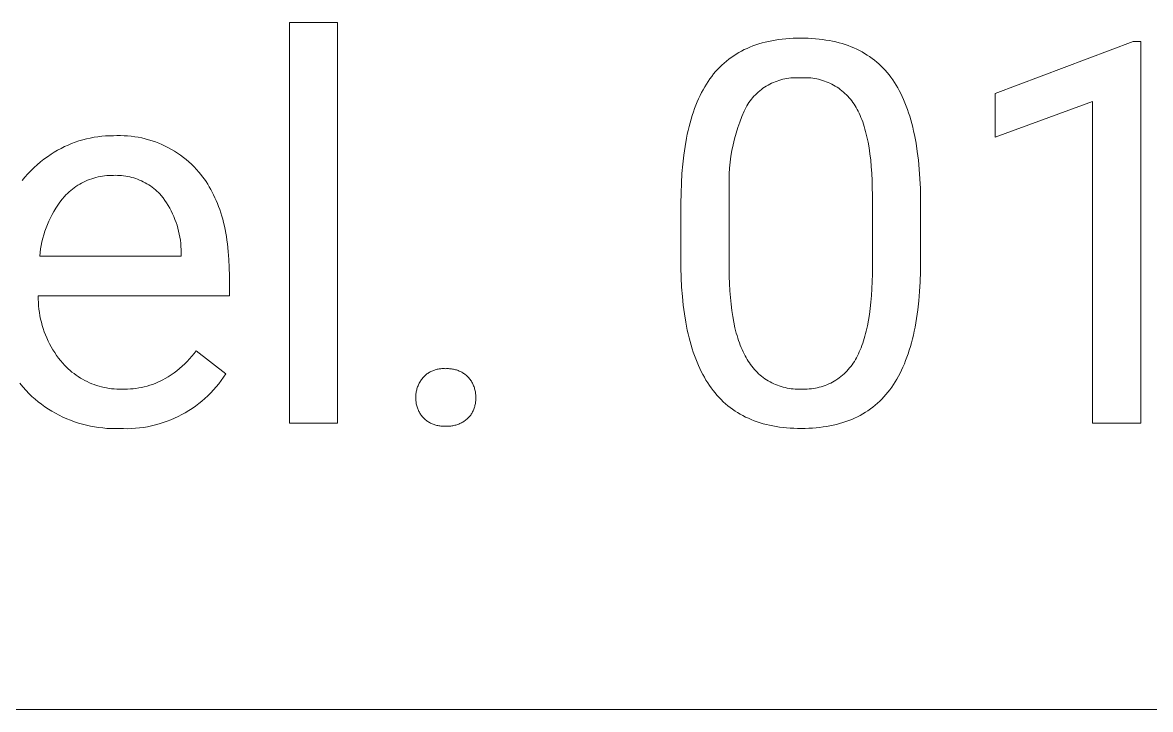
# Model space of a CAD drawing. Header units: millimetres. Extents: x 373 to 3451, y -552 to 1598.
# Drawn here: x 2735.9 to 2822.5, y -379.9 to -327.2 of the extents above; entities that cross this region are included whole.
import ezdxf

# ---------------------------------------------------------------- set-up
doc = ezdxf.new("R2010")
doc.units = ezdxf.units.MM
doc.header["$MEASUREMENT"] = 0
doc.layers.add('Domyślny', color=7, linetype='Continuous', true_color=0x000000)

msp = doc.modelspace()

# ---------------------------------------------------------------- linework, layer by layer
at = {"layer": 'Domyślny', "color": 18, "lineweight": 15, "true_color": 0x000000}
for p, q in [((2756.43, -357.919), (2756.43, -327.172)), ((2756.43, -327.172), (2760.13, -327.172)), ((2760.13, -327.172), (2760.13, -357.919)), ((2791.789, -329.056), (2792.014, -328.967)), ((2792.014, -328.967), (2792.244, -328.884)), ((2792.244, -328.884), (2792.478, -328.808)), ((2792.478, -328.808), (2792.718, -328.738)), ((2792.718, -328.738), (2792.963, -328.673)), ((2792.963, -328.673), (2793.213, -328.615)), ((2793.213, -328.615), (2793.467, -328.563)), ((2793.467, -328.563), (2793.727, -328.517)), ((2793.727, -328.517), (2793.992, -328.478)), ((2793.992, -328.478), (2794.261, -328.444)), ((2794.261, -328.444), (2794.536, -328.416)), ((2794.536, -328.416), (2794.815, -328.395)), ((2794.815, -328.395), (2795.1, -328.38)), ((2795.1, -328.38), (2795.389, -328.371)), ((2795.389, -328.371), (2795.683, -328.368)), ((2795.683, -328.368), (2795.976, -328.37)), ((2795.976, -328.37), (2796.263, -328.379)), ((2796.263, -328.379), (2796.546, -328.394)), ((2796.546, -328.394), (2796.824, -328.415)), ((2796.824, -328.415), (2797.096, -328.441)), ((2797.096, -328.441), (2797.364, -328.473)), ((2797.364, -328.473), (2797.627, -328.512)), ((2797.627, -328.512), (2797.884, -328.556)), ((2797.884, -328.556), (2798.137, -328.606)), ((2798.137, -328.606), (2798.385, -328.661)), ((2798.385, -328.661), (2798.628, -328.723)), ((2798.628, -328.723), (2798.866, -328.791)), ((2798.866, -328.791), (2799.1, -328.864)), ((2799.1, -328.864), (2799.328, -328.943)), ((2799.328, -328.943), (2799.552, -329.029)), ((2799.552, -329.029), (2799.77, -329.12)), ((2810.613, -332.611), (2821.22, -328.634)), ((2821.22, -328.634), (2821.805, -328.634)), ((2821.805, -328.634), (2821.805, -357.915)), ((2790.166, -329.984), (2790.351, -329.846)), ((2790.351, -329.846), (2790.542, -329.715)), ((2790.542, -329.715), (2790.737, -329.59)), ((2790.737, -329.59), (2790.938, -329.471)), ((2790.938, -329.471), (2791.143, -329.358)), ((2791.143, -329.358), (2791.353, -329.251)), ((2791.353, -329.251), (2791.569, -329.15)), ((2791.569, -329.15), (2791.789, -329.056)), ((2799.77, -329.12), (2799.984, -329.216)), ((2799.984, -329.216), (2800.193, -329.319)), ((2800.193, -329.319), (2800.397, -329.428)), ((2800.397, -329.428), (2800.596, -329.542)), ((2800.596, -329.542), (2800.79, -329.662)), ((2800.79, -329.662), (2800.98, -329.788)), ((2800.98, -329.788), (2801.165, -329.92)), ((2789.154, -330.936), (2789.31, -330.762)), ((2789.31, -330.762), (2789.472, -330.594)), ((2789.472, -330.594), (2789.638, -330.432)), ((2789.638, -330.432), (2789.809, -330.277)), ((2789.809, -330.277), (2789.985, -330.127)), ((2789.985, -330.127), (2790.166, -329.984)), ((2801.165, -329.92), (2801.345, -330.058)), ((2801.345, -330.058), (2801.52, -330.202)), ((2801.52, -330.202), (2801.69, -330.351)), ((2801.69, -330.351), (2801.856, -330.506)), ((2801.856, -330.506), (2802.016, -330.668)), ((2802.016, -330.668), (2802.172, -330.835)), ((2788.578, -331.692), (2788.714, -331.493)), ((2788.714, -331.493), (2788.856, -331.301)), ((2788.856, -331.301), (2789.003, -331.115)), ((2789.003, -331.115), (2789.154, -330.936)), ((2794.019, -331.608), (2793.874, -331.657)), ((2794.166, -331.564), (2794.019, -331.608)), ((2794.314, -331.526), (2794.166, -331.564)), ((2794.464, -331.492), (2794.314, -331.526)), ((2794.615, -331.464), (2794.464, -331.492)), ((2794.766, -331.441), (2794.615, -331.464)), ((2794.918, -331.423), (2794.766, -331.441)), ((2795.071, -331.41), (2794.918, -331.423)), ((2795.224, -331.402), (2795.071, -331.41)), ((2795.377, -331.4), (2795.224, -331.402)), ((2795.53, -331.403), (2795.377, -331.4)), ((2795.683, -331.411), (2795.53, -331.403)), ((2795.838, -331.403), (2795.683, -331.411)), ((2795.992, -331.4), (2795.838, -331.403)), ((2796.146, -331.402), (2795.992, -331.4)), ((2796.3, -331.41), (2796.146, -331.402)), ((2796.454, -331.423), (2796.3, -331.41)), ((2796.607, -331.44), (2796.454, -331.423)), ((2796.76, -331.464), (2796.607, -331.44)), ((2796.912, -331.492), (2796.76, -331.464)), ((2797.062, -331.525), (2796.912, -331.492)), ((2797.212, -331.564), (2797.062, -331.525)), ((2797.36, -331.607), (2797.212, -331.564)), ((2797.506, -331.656), (2797.36, -331.607)), ((2802.172, -330.835), (2802.324, -331.007)), ((2802.324, -331.007), (2802.47, -331.186)), ((2802.47, -331.186), (2802.612, -331.37)), ((2802.612, -331.37), (2802.748, -331.562)), ((2802.748, -331.562), (2802.88, -331.76)), ((2788.076, -332.55), (2788.195, -332.325)), ((2788.195, -332.325), (2788.318, -332.108)), ((2788.318, -332.108), (2788.446, -331.896)), ((2788.446, -331.896), (2788.578, -331.692)), ((2792.427, -332.502), (2792.313, -332.605)), ((2792.544, -332.403), (2792.427, -332.502)), ((2792.665, -332.309), (2792.544, -332.403)), ((2792.789, -332.218), (2792.665, -332.309)), ((2792.915, -332.132), (2792.789, -332.218)), ((2793.045, -332.05), (2792.915, -332.132)), ((2793.177, -331.973), (2793.045, -332.05)), ((2793.312, -331.9), (2793.177, -331.973)), ((2793.449, -331.832), (2793.312, -331.9)), ((2793.589, -331.769), (2793.449, -331.832)), ((2793.73, -331.71), (2793.589, -331.769)), ((2793.874, -331.657), (2793.73, -331.71)), ((2797.651, -331.71), (2797.506, -331.656)), ((2797.794, -331.768), (2797.651, -331.71)), ((2797.934, -331.831), (2797.794, -331.768)), ((2798.073, -331.899), (2797.934, -331.831)), ((2798.209, -331.972), (2798.073, -331.899)), ((2798.343, -332.049), (2798.209, -331.972)), ((2798.473, -332.131), (2798.343, -332.049)), ((2798.601, -332.217), (2798.473, -332.131)), ((2798.726, -332.308), (2798.601, -332.217)), ((2798.848, -332.402), (2798.726, -332.308)), ((2798.967, -332.501), (2798.848, -332.402)), ((2799.082, -332.604), (2798.967, -332.501)), ((2802.88, -331.76), (2803.008, -331.964)), ((2803.008, -331.964), (2803.131, -332.175)), ((2803.131, -332.175), (2803.251, -332.392)), ((2803.251, -332.392), (2803.366, -332.616)), ((2787.642, -333.511), (2787.744, -333.261)), ((2787.744, -333.261), (2787.85, -333.018)), ((2787.85, -333.018), (2787.961, -332.78)), ((2787.961, -332.78), (2788.076, -332.55)), ((2791.711, -333.297), (2791.625, -333.424)), ((2791.801, -333.173), (2791.711, -333.297)), ((2791.896, -333.053), (2791.801, -333.173)), ((2791.994, -332.935), (2791.896, -333.053)), ((2792.097, -332.822), (2791.994, -332.935)), ((2792.203, -332.711), (2792.097, -332.822)), ((2792.313, -332.605), (2792.203, -332.711)), ((2799.194, -332.71), (2799.082, -332.604)), ((2799.302, -332.821), (2799.194, -332.71)), ((2799.406, -332.935), (2799.302, -332.821)), ((2799.506, -333.052), (2799.406, -332.935)), ((2799.602, -333.173), (2799.506, -333.052)), ((2799.694, -333.297), (2799.602, -333.173)), ((2799.782, -333.424), (2799.694, -333.297)), ((2803.366, -332.616), (2803.477, -332.846)), ((2803.477, -332.846), (2803.584, -333.082)), ((2803.584, -333.082), (2803.687, -333.325)), ((2803.687, -333.325), (2803.785, -333.575)), ((2810.613, -335.972), (2810.613, -332.611)), ((2818.084, -333.236), (2810.613, -335.972)), ((2818.084, -357.915), (2818.084, -333.236)), ((2787.362, -334.3), (2787.451, -334.031)), ((2787.451, -334.031), (2787.544, -333.768)), ((2787.544, -333.768), (2787.642, -333.511)), ((2791.351, -333.964), (2791.172, -334.38)), ((2791.543, -333.553), (2791.351, -333.964)), ((2791.625, -333.424), (2791.543, -333.553)), ((2799.865, -333.553), (2799.782, -333.424)), ((2799.946, -333.691), (2799.865, -333.553)), ((2800.025, -333.834), (2799.946, -333.691)), ((2800.101, -333.982), (2800.025, -333.834)), ((2800.175, -334.134), (2800.101, -333.982)), ((2800.246, -334.292), (2800.175, -334.134)), ((2803.785, -333.575), (2803.879, -333.83)), ((2803.879, -333.83), (2803.969, -334.092)), ((2803.969, -334.092), (2804.055, -334.361)), ((2787.121, -335.148), (2787.197, -334.859)), ((2787.197, -334.859), (2787.277, -334.576)), ((2787.277, -334.576), (2787.362, -334.3)), ((2791.008, -334.803), (2790.859, -335.231)), ((2791.172, -334.38), (2791.008, -334.803)), ((2800.314, -334.454), (2800.246, -334.292)), ((2800.38, -334.621), (2800.314, -334.454)), ((2800.443, -334.794), (2800.38, -334.621)), ((2800.504, -334.971), (2800.443, -334.794)), ((2800.562, -335.153), (2800.504, -334.971)), ((2804.055, -334.361), (2804.137, -334.636)), ((2804.137, -334.636), (2804.214, -334.917)), ((2804.214, -334.917), (2804.287, -335.205)), ((2741.433, -335.976), (2741.728, -335.932)), ((2741.728, -335.932), (2742.024, -335.897)), ((2742.024, -335.897), (2742.321, -335.872)), ((2742.321, -335.872), (2742.618, -335.858)), ((2742.618, -335.858), (2742.916, -335.854)), ((2742.916, -335.854), (2743.19, -335.844)), ((2743.19, -335.844), (2743.464, -335.843)), ((2743.464, -335.843), (2743.737, -335.851)), ((2743.737, -335.851), (2744.01, -335.868)), ((2744.01, -335.868), (2744.283, -335.895)), ((2744.283, -335.895), (2744.554, -335.93)), ((2744.554, -335.93), (2744.824, -335.975)), ((2786.918, -336.053), (2786.981, -335.745)), ((2786.981, -335.745), (2787.049, -335.443)), ((2787.049, -335.443), (2787.121, -335.148)), ((2790.724, -335.663), (2790.603, -336.1)), ((2790.859, -335.231), (2790.724, -335.663)), ((2800.618, -335.34), (2800.562, -335.153)), ((2800.671, -335.532), (2800.618, -335.34)), ((2800.721, -335.728), (2800.671, -335.532)), ((2800.769, -335.93), (2800.721, -335.728)), ((2800.857, -336.349), (2800.769, -335.93)), ((2804.287, -335.205), (2804.356, -335.499)), ((2804.356, -335.499), (2804.421, -335.799)), ((2804.421, -335.799), (2804.538, -336.419)), ((2738.639, -336.968), (2738.901, -336.826)), ((2738.901, -336.826), (2739.168, -336.694)), ((2739.168, -336.694), (2739.439, -336.57)), ((2739.439, -336.57), (2739.714, -336.456)), ((2739.714, -336.456), (2739.993, -336.352)), ((2739.993, -336.352), (2740.276, -336.257)), ((2740.276, -336.257), (2740.561, -336.172)), ((2740.561, -336.172), (2740.85, -336.097)), ((2740.85, -336.097), (2741.14, -336.032)), ((2741.14, -336.032), (2741.433, -335.976)), ((2744.824, -335.975), (2745.092, -336.029)), ((2745.092, -336.029), (2745.359, -336.092)), ((2745.359, -336.092), (2745.623, -336.164)), ((2745.623, -336.164), (2745.884, -336.245)), ((2745.884, -336.245), (2746.143, -336.335)), ((2746.143, -336.335), (2746.398, -336.433)), ((2746.398, -336.433), (2746.65, -336.54)), ((2746.65, -336.54), (2746.898, -336.655)), ((2746.898, -336.655), (2747.143, -336.779)), ((2747.143, -336.779), (2747.382, -336.911)), ((2786.709, -337.351), (2786.805, -336.689)), ((2786.805, -336.689), (2786.918, -336.053)), ((2790.498, -336.541), (2790.407, -336.985)), ((2790.603, -336.1), (2790.498, -336.541)), ((2800.934, -336.787), (2800.857, -336.349)), ((2801.001, -337.246), (2800.934, -336.787)), ((2804.538, -336.419), (2804.638, -337.065)), ((2737.325, -337.868), (2737.587, -337.662)), ((2737.587, -337.662), (2737.855, -337.466)), ((2737.855, -337.466), (2738.13, -337.279)), ((2738.13, -337.279), (2738.382, -337.119)), ((2738.382, -337.119), (2738.639, -336.968)), ((2747.382, -336.911), (2747.618, -337.051)), ((2747.618, -337.051), (2747.848, -337.198)), ((2747.848, -337.198), (2748.073, -337.354)), ((2748.073, -337.354), (2748.293, -337.517)), ((2748.293, -337.517), (2748.507, -337.687)), ((2748.507, -337.687), (2748.716, -337.865)), ((2786.63, -338.038), (2786.709, -337.351)), ((2790.332, -337.432), (2790.272, -337.881)), ((2790.407, -336.985), (2790.332, -337.432)), ((2801.058, -337.724), (2801.001, -337.246)), ((2804.638, -337.065), (2804.722, -337.736)), ((2736.355, -338.776), (2736.586, -338.536)), ((2736.586, -338.536), (2736.825, -338.305)), ((2736.825, -338.305), (2737.071, -338.082)), ((2737.071, -338.082), (2737.325, -337.868)), ((2748.716, -337.865), (2748.918, -338.049)), ((2748.918, -338.049), (2749.114, -338.24)), ((2749.114, -338.24), (2749.303, -338.438)), ((2749.303, -338.438), (2749.486, -338.642)), ((2786.569, -338.751), (2786.63, -338.038)), ((2790.227, -338.332), (2790.197, -338.784)), ((2790.272, -337.881), (2790.227, -338.332)), ((2801.104, -338.223), (2801.058, -337.724)), ((2801.141, -338.742), (2801.104, -338.223)), ((2804.722, -337.736), (2804.788, -338.433)), ((2804.788, -338.433), (2804.838, -339.155)), ((2735.919, -339.278), (2736.133, -339.023)), ((2736.133, -339.023), (2736.355, -338.776)), ((2740.631, -339.408), (2740.481, -339.485)), ((2740.784, -339.336), (2740.631, -339.408)), ((2740.939, -339.269), (2740.784, -339.336)), ((2741.096, -339.208), (2740.939, -339.269)), ((2741.255, -339.152), (2741.096, -339.208)), ((2741.416, -339.101), (2741.255, -339.152)), ((2741.579, -339.056), (2741.416, -339.101)), ((2741.743, -339.016), (2741.579, -339.056)), ((2741.909, -338.982), (2741.743, -339.016)), ((2742.075, -338.954), (2741.909, -338.982)), ((2742.242, -338.931), (2742.075, -338.954)), ((2742.41, -338.915), (2742.242, -338.931)), ((2742.579, -338.903), (2742.41, -338.915)), ((2742.747, -338.898), (2742.579, -338.903)), ((2742.916, -338.898), (2742.747, -338.898)), ((2743.075, -338.893), (2742.916, -338.898)), ((2743.233, -338.894), (2743.075, -338.893)), ((2743.392, -338.9), (2743.233, -338.894)), ((2743.55, -338.912), (2743.392, -338.9)), ((2743.707, -338.928), (2743.55, -338.912)), ((2743.864, -338.951), (2743.707, -338.928)), ((2744.02, -338.978), (2743.864, -338.951)), ((2744.175, -339.011), (2744.02, -338.978)), ((2744.329, -339.049), (2744.175, -339.011)), ((2744.482, -339.092), (2744.329, -339.049)), ((2744.633, -339.141), (2744.482, -339.092)), ((2744.782, -339.194), (2744.633, -339.141)), ((2744.929, -339.253), (2744.782, -339.194)), ((2745.074, -339.317), (2744.929, -339.253)), ((2745.217, -339.385), (2745.074, -339.317)), ((2745.358, -339.458), (2745.217, -339.385)), ((2749.486, -338.642), (2749.63, -338.817)), ((2749.63, -338.817), (2749.769, -338.997)), ((2749.769, -338.997), (2749.903, -339.182)), ((2749.903, -339.182), (2750.034, -339.372)), ((2750.034, -339.372), (2750.159, -339.566)), ((2786.525, -339.49), (2786.569, -338.751)), ((2790.197, -338.784), (2790.183, -339.237)), ((2790.183, -339.237), (2790.184, -339.691)), ((2801.166, -339.281), (2801.141, -338.742)), ((2801.182, -339.84), (2801.166, -339.281)), ((2804.838, -339.155), (2804.871, -339.903)), ((2739.391, -340.276), (2739.271, -340.395)), ((2739.515, -340.161), (2739.391, -340.276)), ((2739.642, -340.051), (2739.515, -340.161)), ((2739.774, -339.945), (2739.642, -340.051)), ((2739.909, -339.843), (2739.774, -339.945)), ((2740.047, -339.746), (2739.909, -339.843)), ((2740.189, -339.654), (2740.047, -339.746)), ((2740.333, -339.567), (2740.189, -339.654)), ((2740.481, -339.485), (2740.333, -339.567)), ((2745.495, -339.536), (2745.358, -339.458)), ((2745.631, -339.619), (2745.495, -339.536)), ((2745.763, -339.706), (2745.631, -339.619)), ((2745.892, -339.798), (2745.763, -339.706)), ((2746.018, -339.894), (2745.892, -339.798)), ((2746.141, -339.994), (2746.018, -339.894)), ((2746.26, -340.099), (2746.141, -339.994)), ((2746.376, -340.207), (2746.26, -340.099)), ((2746.488, -340.319), (2746.376, -340.207)), ((2750.159, -339.566), (2750.28, -339.765)), ((2750.28, -339.765), (2750.396, -339.969)), ((2750.396, -339.969), (2750.508, -340.177)), ((2750.508, -340.177), (2750.615, -340.391)), ((2786.49, -341.045), (2786.499, -340.255)), ((2786.499, -340.255), (2786.525, -339.49)), ((2790.184, -339.691), (2790.2, -340.143)), ((2790.2, -340.143), (2790.2, -346.067)), ((2801.187, -340.42), (2801.182, -339.84)), ((2804.871, -339.903), (2804.887, -340.676)), ((2738.808, -340.956), (2738.646, -341.184)), ((2738.978, -340.734), (2738.808, -340.956)), ((2739.155, -340.517), (2738.978, -340.734)), ((2739.271, -340.395), (2739.155, -340.517)), ((2746.596, -340.435), (2746.488, -340.319)), ((2746.739, -340.623), (2746.596, -340.435)), ((2746.877, -340.816), (2746.739, -340.623)), ((2747.007, -341.013), (2746.877, -340.816)), ((2747.132, -341.215), (2747.007, -341.013)), ((2750.615, -340.391), (2750.718, -340.609)), ((2750.718, -340.609), (2750.816, -340.831)), ((2750.816, -340.831), (2750.91, -341.059)), ((2750.91, -341.059), (2750.999, -341.291)), ((2786.49, -345.985), (2786.49, -341.045)), ((2801.187, -346.487), (2801.187, -340.42)), ((2804.887, -340.676), (2804.887, -345.483)), ((2738.209, -341.901), (2738.081, -342.149)), ((2738.347, -341.657), (2738.209, -341.901)), ((2738.492, -341.418), (2738.347, -341.657)), ((2738.646, -341.184), (2738.492, -341.418)), ((2747.249, -341.42), (2747.132, -341.215)), ((2747.359, -341.63), (2747.249, -341.42)), ((2747.463, -341.842), (2747.359, -341.63)), ((2747.559, -342.059), (2747.463, -341.842)), ((2750.999, -341.291), (2751.083, -341.528)), ((2751.083, -341.528), (2751.163, -341.77)), ((2751.163, -341.77), (2751.238, -342.016)), ((2751.238, -342.016), (2751.309, -342.268)), ((2737.85, -342.659), (2737.748, -342.92)), ((2737.961, -342.402), (2737.85, -342.659)), ((2738.081, -342.149), (2737.961, -342.402)), ((2747.648, -342.278), (2747.559, -342.059)), ((2747.729, -342.5), (2747.648, -342.278)), ((2747.803, -342.725), (2747.729, -342.5)), ((2747.87, -342.952), (2747.803, -342.725)), ((2751.309, -342.268), (2751.375, -342.524)), ((2751.375, -342.524), (2751.437, -342.784)), ((2751.437, -342.784), (2751.494, -343.05)), ((2737.497, -343.72), (2737.433, -343.992)), ((2737.572, -343.45), (2737.497, -343.72)), ((2737.655, -343.183), (2737.572, -343.45)), ((2737.748, -342.92), (2737.655, -343.183)), ((2747.929, -343.181), (2747.87, -342.952)), ((2747.98, -343.412), (2747.929, -343.181)), ((2748.023, -343.644), (2747.98, -343.412)), ((2748.059, -343.878), (2748.023, -343.644)), ((2751.494, -343.05), (2751.546, -343.32)), ((2751.546, -343.32), (2751.594, -343.595)), ((2751.594, -343.595), (2751.638, -343.875)), ((2737.332, -344.543), (2737.296, -344.82)), ((2737.377, -344.267), (2737.332, -344.543)), ((2737.433, -343.992), (2737.377, -344.267)), ((2748.087, -344.113), (2748.059, -343.878)), ((2748.107, -344.349), (2748.087, -344.113)), ((2748.119, -344.585), (2748.107, -344.349)), ((2748.123, -344.822), (2748.119, -344.585)), ((2751.638, -343.875), (2751.677, -344.159)), ((2751.677, -344.159), (2751.74, -344.742)), ((2737.296, -344.82), (2737.269, -345.099)), ((2737.269, -345.099), (2748.123, -345.099)), ((2748.123, -345.099), (2748.123, -344.822)), ((2751.74, -344.742), (2751.786, -345.344)), ((2751.786, -345.344), (2751.813, -345.965)), ((2804.887, -345.483), (2804.878, -346.283)), ((2751.813, -345.965), (2751.823, -346.605)), ((2786.51, -346.74), (2786.49, -345.985)), ((2790.2, -346.067), (2790.206, -346.646)), ((2804.878, -346.283), (2804.852, -347.056)), ((2751.823, -346.605), (2751.823, -348.143)), ((2786.546, -347.471), (2786.51, -346.74)), ((2790.206, -346.646), (2790.222, -347.205)), ((2790.222, -347.205), (2790.249, -347.746)), ((2801.152, -347.59), (2801.174, -347.048)), ((2801.174, -347.048), (2801.187, -346.487)), ((2804.852, -347.056), (2804.809, -347.804)), ((2786.6, -348.178), (2786.546, -347.471)), ((2790.249, -347.746), (2790.287, -348.267)), ((2801.12, -348.112), (2801.152, -347.59)), ((2804.809, -347.804), (2804.749, -348.525)), ((2751.823, -348.143), (2737.156, -348.143)), ((2737.156, -348.143), (2737.156, -348.398)), ((2737.156, -348.398), (2737.164, -348.653)), ((2737.164, -348.653), (2737.18, -348.908)), ((2737.18, -348.908), (2737.205, -349.163)), ((2786.669, -348.862), (2786.6, -348.178)), ((2786.756, -349.522), (2786.669, -348.862)), ((2790.287, -348.267), (2790.335, -348.77)), ((2790.335, -348.77), (2790.395, -349.253)), ((2801.026, -349.099), (2801.078, -348.615)), ((2801.078, -348.615), (2801.12, -348.112)), ((2804.749, -348.525), (2804.671, -349.22)), ((2737.205, -349.163), (2737.238, -349.416)), ((2737.238, -349.416), (2737.28, -349.668)), ((2737.28, -349.668), (2737.33, -349.919)), ((2786.859, -350.158), (2786.756, -349.522)), ((2790.395, -349.253), (2790.465, -349.717)), ((2790.465, -349.717), (2790.546, -350.162)), ((2800.892, -350.009), (2800.964, -349.564)), ((2800.964, -349.564), (2801.026, -349.099)), ((2804.671, -349.22), (2804.576, -349.889)), ((2737.33, -349.919), (2737.389, -350.167)), ((2737.389, -350.167), (2737.456, -350.414)), ((2737.456, -350.414), (2737.531, -350.658)), ((2737.531, -350.658), (2737.614, -350.9)), ((2786.979, -350.77), (2786.859, -350.158)), ((2790.546, -350.162), (2790.638, -350.587)), ((2790.638, -350.587), (2790.688, -350.793)), ((2800.719, -350.843), (2800.81, -350.436)), ((2800.81, -350.436), (2800.892, -350.009)), ((2804.463, -350.532), (2804.4, -350.844)), ((2804.576, -349.889), (2804.463, -350.532)), ((2737.614, -350.9), (2737.705, -351.138)), ((2737.705, -351.138), (2737.804, -351.374)), ((2737.804, -351.374), (2737.911, -351.606)), ((2787.045, -351.067), (2786.979, -350.77)), ((2787.115, -351.358), (2787.045, -351.067)), ((2787.19, -351.643), (2787.115, -351.358)), ((2790.688, -350.793), (2790.741, -350.994)), ((2790.741, -350.994), (2790.796, -351.19)), ((2790.796, -351.19), (2790.854, -351.381)), ((2790.854, -351.381), (2790.915, -351.567)), ((2800.507, -351.602), (2800.563, -351.419)), ((2800.563, -351.419), (2800.618, -351.232)), ((2800.618, -351.232), (2800.67, -351.04)), ((2800.67, -351.04), (2800.719, -350.843)), ((2804.262, -351.448), (2804.186, -351.74)), ((2804.333, -351.149), (2804.262, -351.448)), ((2804.4, -350.844), (2804.333, -351.149)), ((2737.911, -351.606), (2738.026, -351.834)), ((2738.026, -351.834), (2738.148, -352.059)), ((2738.148, -352.059), (2738.278, -352.279)), ((2738.278, -352.279), (2738.415, -352.494)), ((2749.116, -352.576), (2749.281, -352.365)), ((2749.281, -352.365), (2751.546, -354.128)), ((2787.269, -351.923), (2787.19, -351.643)), ((2787.352, -352.196), (2787.269, -351.923)), ((2787.439, -352.464), (2787.352, -352.196)), ((2790.915, -351.567), (2790.979, -351.749)), ((2790.979, -351.749), (2791.045, -351.925)), ((2791.045, -351.925), (2791.114, -352.097)), ((2791.114, -352.097), (2791.185, -352.264)), ((2791.185, -352.264), (2791.26, -352.426)), ((2800.186, -352.444), (2800.255, -352.285)), ((2800.255, -352.285), (2800.322, -352.121)), ((2800.322, -352.121), (2800.386, -351.953)), ((2800.386, -351.953), (2800.447, -351.779)), ((2800.447, -351.779), (2800.507, -351.602)), ((2804.022, -352.305), (2803.934, -352.578)), ((2804.106, -352.026), (2804.022, -352.305)), ((2804.186, -351.74), (2804.106, -352.026)), ((2738.415, -352.494), (2738.559, -352.705)), ((2738.559, -352.705), (2738.71, -352.912)), ((2738.71, -352.912), (2738.868, -353.112)), ((2738.868, -353.112), (2739.032, -353.308)), ((2748.393, -353.361), (2748.583, -353.174)), ((2748.583, -353.174), (2748.767, -352.98)), ((2748.767, -352.98), (2748.945, -352.781)), ((2748.945, -352.781), (2749.116, -352.576)), ((2787.531, -352.725), (2787.439, -352.464)), ((2787.626, -352.981), (2787.531, -352.725)), ((2787.726, -353.23), (2787.626, -352.981)), ((2787.831, -353.474), (2787.726, -353.23)), ((2791.26, -352.426), (2791.337, -352.583)), ((2791.337, -352.583), (2791.416, -352.736)), ((2791.416, -352.736), (2791.499, -352.883)), ((2791.499, -352.883), (2791.584, -353.026)), ((2791.584, -353.026), (2791.663, -353.16)), ((2791.663, -353.16), (2791.747, -353.29)), ((2799.719, -353.301), (2799.803, -353.17)), ((2799.803, -353.17), (2799.885, -353.034)), ((2799.885, -353.034), (2799.964, -352.893)), ((2799.964, -352.893), (2800.04, -352.748)), ((2800.04, -352.748), (2800.114, -352.598)), ((2800.114, -352.598), (2800.186, -352.444)), ((2803.743, -353.103), (2803.642, -353.357)), ((2803.841, -352.844), (2803.743, -353.103)), ((2803.934, -352.578), (2803.841, -352.844)), ((2739.032, -353.308), (2739.164, -353.454)), ((2739.164, -353.454), (2739.301, -353.595)), ((2739.301, -353.595), (2739.443, -353.732)), ((2739.443, -353.732), (2739.59, -353.863)), ((2739.59, -353.863), (2739.74, -353.99)), ((2739.74, -353.99), (2739.895, -354.111)), ((2739.895, -354.111), (2740.054, -354.228)), ((2747.354, -354.2), (2747.573, -354.046)), ((2747.573, -354.046), (2747.786, -353.885)), ((2747.786, -353.885), (2747.994, -353.717)), ((2747.994, -353.717), (2748.196, -353.543)), ((2748.196, -353.543), (2748.393, -353.361)), ((2751.546, -354.128), (2751.374, -354.387)), ((2766.934, -354.18), (2766.992, -354.136)), ((2766.992, -354.136), (2767.051, -354.094)), ((2767.051, -354.094), (2767.111, -354.054)), ((2767.111, -354.054), (2767.173, -354.016)), ((2767.173, -354.016), (2767.236, -353.981)), ((2767.236, -353.981), (2767.3, -353.947)), ((2767.3, -353.947), (2767.365, -353.916)), ((2767.365, -353.916), (2767.431, -353.887)), ((2767.431, -353.887), (2767.498, -353.86)), ((2767.498, -353.86), (2767.566, -353.836)), ((2767.566, -353.836), (2767.635, -353.813)), ((2767.635, -353.813), (2767.705, -353.794)), ((2767.705, -353.794), (2767.775, -353.776)), ((2767.775, -353.776), (2767.846, -353.761)), ((2767.846, -353.761), (2767.917, -353.748)), ((2767.917, -353.748), (2767.989, -353.738)), ((2767.989, -353.738), (2768.06, -353.73)), ((2768.06, -353.73), (2768.133, -353.725)), ((2768.133, -353.725), (2768.205, -353.722)), ((2768.205, -353.722), (2768.277, -353.722)), ((2768.277, -353.722), (2768.349, -353.724)), ((2768.349, -353.724), (2768.422, -353.728)), ((2768.422, -353.728), (2768.498, -353.724)), ((2768.498, -353.724), (2768.575, -353.723)), ((2768.575, -353.723), (2768.651, -353.724)), ((2768.651, -353.724), (2768.728, -353.728)), ((2768.728, -353.728), (2768.804, -353.735)), ((2768.804, -353.735), (2768.88, -353.744)), ((2768.88, -353.744), (2768.956, -353.755)), ((2768.956, -353.755), (2769.031, -353.77)), ((2769.031, -353.77), (2769.106, -353.786)), ((2769.106, -353.786), (2769.18, -353.805)), ((2769.18, -353.805), (2769.253, -353.827)), ((2769.253, -353.827), (2769.326, -353.851)), ((2769.326, -353.851), (2769.398, -353.878)), ((2769.398, -353.878), (2769.469, -353.907)), ((2769.469, -353.907), (2769.538, -353.938)), ((2769.538, -353.938), (2769.607, -353.972)), ((2769.607, -353.972), (2769.675, -354.008)), ((2769.675, -354.008), (2769.741, -354.046)), ((2769.741, -354.046), (2769.806, -354.087)), ((2769.806, -354.087), (2769.87, -354.13)), ((2769.87, -354.13), (2769.932, -354.174)), ((2787.939, -353.712), (2787.831, -353.474)), ((2788.052, -353.943), (2787.939, -353.712)), ((2788.169, -354.169), (2788.052, -353.943)), ((2791.747, -353.29), (2791.835, -353.418)), ((2791.835, -353.418), (2791.928, -353.542)), ((2791.928, -353.542), (2792.025, -353.664)), ((2792.025, -353.664), (2792.126, -353.782)), ((2792.126, -353.782), (2792.231, -353.896)), ((2792.231, -353.896), (2792.34, -354.007)), ((2792.34, -354.007), (2792.452, -354.113)), ((2792.452, -354.113), (2792.569, -354.216)), ((2798.895, -354.229), (2799.011, -354.126)), ((2799.011, -354.126), (2799.124, -354.019)), ((2799.124, -354.019), (2799.234, -353.908)), ((2799.234, -353.908), (2799.339, -353.794)), ((2799.339, -353.794), (2799.441, -353.675)), ((2799.441, -353.675), (2799.538, -353.554)), ((2799.538, -353.554), (2799.631, -353.429)), ((2799.631, -353.429), (2799.719, -353.301)), ((2803.311, -354.077), (2803.192, -354.304)), ((2803.425, -353.843), (2803.311, -354.077)), ((2803.536, -353.603), (2803.425, -353.843)), ((2803.642, -353.357), (2803.536, -353.603)), ((2735.972, -355.134), (2735.74, -354.851)), ((2740.054, -354.228), (2740.217, -354.338)), ((2740.217, -354.338), (2740.383, -354.444)), ((2740.383, -354.444), (2740.553, -354.543)), ((2740.553, -354.543), (2740.726, -354.637)), ((2740.726, -354.637), (2740.902, -354.725)), ((2740.902, -354.725), (2741.081, -354.807)), ((2741.081, -354.807), (2741.263, -354.883)), ((2741.263, -354.883), (2741.447, -354.953)), ((2741.447, -354.953), (2741.633, -355.016)), ((2741.633, -355.016), (2741.821, -355.074)), ((2745.502, -355.061), (2745.71, -355)), ((2745.71, -355), (2745.916, -354.931)), ((2745.916, -354.931), (2746.119, -354.856)), ((2746.119, -354.856), (2746.319, -354.773)), ((2746.319, -354.773), (2746.517, -354.684)), ((2746.517, -354.684), (2746.712, -354.589)), ((2746.712, -354.589), (2746.903, -354.487)), ((2746.903, -354.487), (2747.131, -354.347)), ((2747.131, -354.347), (2747.354, -354.2)), ((2751.005, -354.886), (2750.808, -355.126)), ((2751.194, -354.639), (2751.005, -354.886)), ((2751.374, -354.387), (2751.194, -354.639)), ((2766.305, -355.044), (2766.336, -354.971)), ((2766.336, -354.971), (2766.369, -354.899)), ((2766.369, -354.899), (2766.405, -354.829)), ((2766.405, -354.829), (2766.443, -354.759)), ((2766.443, -354.759), (2766.484, -354.691)), ((2766.484, -354.691), (2766.527, -354.625)), ((2766.527, -354.625), (2766.572, -354.559)), ((2766.572, -354.559), (2766.619, -354.496)), ((2766.619, -354.496), (2766.669, -354.434)), ((2766.669, -354.434), (2766.72, -354.374)), ((2766.72, -354.374), (2766.771, -354.323)), ((2766.771, -354.323), (2766.824, -354.273)), ((2766.824, -354.273), (2766.878, -354.226)), ((2766.878, -354.226), (2766.934, -354.18)), ((2769.932, -354.174), (2769.992, -354.221)), ((2769.992, -354.221), (2770.051, -354.27)), ((2770.051, -354.27), (2770.108, -354.321)), ((2770.108, -354.321), (2770.164, -354.374)), ((2770.164, -354.374), (2770.215, -354.434)), ((2770.215, -354.434), (2770.265, -354.496)), ((2770.265, -354.496), (2770.312, -354.559)), ((2770.312, -354.559), (2770.357, -354.624)), ((2770.357, -354.624), (2770.4, -354.691)), ((2770.4, -354.691), (2770.441, -354.759)), ((2770.441, -354.759), (2770.479, -354.828)), ((2770.479, -354.828), (2770.514, -354.899)), ((2770.514, -354.899), (2770.547, -354.971)), ((2770.547, -354.971), (2770.578, -355.044)), ((2788.29, -354.389), (2788.169, -354.169)), ((2788.415, -354.603), (2788.29, -354.389)), ((2788.545, -354.811), (2788.415, -354.603)), ((2788.679, -355.013), (2788.545, -354.811)), ((2788.817, -355.209), (2788.679, -355.013)), ((2792.569, -354.216), (2792.688, -354.315)), ((2792.688, -354.315), (2792.811, -354.41)), ((2792.811, -354.41), (2792.938, -354.5)), ((2792.938, -354.5), (2793.067, -354.586)), ((2793.067, -354.586), (2793.199, -354.667)), ((2793.199, -354.667), (2793.334, -354.744)), ((2793.334, -354.744), (2793.471, -354.816)), ((2793.471, -354.816), (2793.611, -354.884)), ((2793.611, -354.884), (2793.753, -354.946)), ((2793.753, -354.946), (2793.897, -355.004)), ((2793.897, -355.004), (2794.043, -355.056)), ((2797.412, -355.067), (2797.559, -355.015)), ((2797.559, -355.015), (2797.704, -354.958)), ((2797.704, -354.958), (2797.847, -354.895)), ((2797.847, -354.895), (2797.987, -354.828)), ((2797.987, -354.828), (2798.125, -354.757)), ((2798.125, -354.757), (2798.261, -354.68)), ((2798.261, -354.68), (2798.394, -354.599)), ((2798.394, -354.599), (2798.524, -354.513)), ((2798.524, -354.513), (2798.651, -354.423)), ((2798.651, -354.423), (2798.774, -354.328)), ((2798.774, -354.328), (2798.895, -354.229)), ((2802.809, -354.947), (2802.673, -355.148)), ((2802.941, -354.739), (2802.809, -354.947)), ((2803.069, -354.525), (2802.941, -354.739)), ((2803.192, -354.304), (2803.069, -354.525)), ((2736.214, -355.409), (2735.972, -355.134)), ((2736.438, -355.636), (2736.214, -355.409)), ((2736.669, -355.855), (2736.438, -355.636)), ((2736.908, -356.066), (2736.669, -355.855)), ((2741.821, -355.074), (2742.012, -355.124)), ((2742.012, -355.124), (2742.203, -355.169)), ((2742.203, -355.169), (2742.396, -355.207)), ((2742.396, -355.207), (2742.591, -355.238)), ((2742.591, -355.238), (2742.786, -355.263)), ((2742.786, -355.263), (2742.982, -355.281)), ((2742.982, -355.281), (2743.179, -355.293)), ((2743.179, -355.293), (2743.375, -355.298)), ((2743.375, -355.298), (2743.572, -355.296)), ((2743.572, -355.296), (2743.789, -355.299)), ((2743.789, -355.299), (2744.006, -355.295)), ((2744.006, -355.295), (2744.222, -355.283)), ((2744.222, -355.283), (2744.438, -355.264)), ((2744.438, -355.264), (2744.654, -355.238)), ((2744.654, -355.238), (2744.868, -355.204)), ((2744.868, -355.204), (2745.081, -355.164)), ((2745.081, -355.164), (2745.292, -355.116)), ((2745.292, -355.116), (2745.502, -355.061)), ((2750.17, -355.803), (2749.942, -356.014)), ((2750.39, -355.584), (2750.17, -355.803)), ((2750.603, -355.359), (2750.39, -355.584)), ((2750.808, -355.126), (2750.603, -355.359)), ((2766.135, -355.894), (2766.138, -355.814)), ((2766.138, -355.814), (2766.142, -355.735)), ((2766.142, -355.735), (2766.15, -355.656)), ((2766.15, -355.656), (2766.16, -355.578)), ((2766.16, -355.578), (2766.173, -355.5)), ((2766.173, -355.5), (2766.188, -355.422)), ((2766.188, -355.422), (2766.207, -355.345)), ((2766.207, -355.345), (2766.227, -355.268)), ((2766.227, -355.268), (2766.251, -355.193)), ((2766.251, -355.193), (2766.277, -355.118)), ((2766.277, -355.118), (2766.305, -355.044)), ((2770.578, -355.044), (2770.606, -355.118)), ((2770.606, -355.118), (2770.631, -355.193)), ((2770.631, -355.193), (2770.654, -355.268)), ((2770.654, -355.268), (2770.674, -355.345)), ((2770.674, -355.345), (2770.692, -355.422)), ((2770.692, -355.422), (2770.707, -355.5)), ((2770.707, -355.5), (2770.719, -355.578)), ((2770.719, -355.578), (2770.728, -355.657)), ((2770.728, -355.657), (2770.735, -355.735)), ((2770.735, -355.735), (2770.738, -355.814)), ((2770.738, -355.814), (2770.739, -355.894)), ((2788.959, -355.4), (2788.817, -355.209)), ((2789.107, -355.585), (2788.959, -355.4)), ((2789.259, -355.764), (2789.107, -355.585)), ((2789.416, -355.937), (2789.259, -355.764)), ((2794.043, -355.056), (2794.191, -355.104)), ((2794.191, -355.104), (2794.341, -355.146)), ((2794.341, -355.146), (2794.491, -355.183)), ((2794.491, -355.183), (2794.643, -355.215)), ((2794.643, -355.215), (2794.796, -355.242)), ((2794.796, -355.242), (2794.95, -355.264)), ((2794.95, -355.264), (2795.104, -355.28)), ((2795.104, -355.28), (2795.259, -355.291)), ((2795.259, -355.291), (2795.414, -355.296)), ((2795.414, -355.296), (2795.569, -355.296)), ((2795.569, -355.296), (2795.724, -355.291)), ((2795.724, -355.291), (2795.88, -355.298)), ((2795.88, -355.298), (2796.036, -355.299)), ((2796.036, -355.299), (2796.191, -355.294)), ((2796.191, -355.294), (2796.347, -355.285)), ((2796.347, -355.285), (2796.502, -355.269)), ((2796.502, -355.269), (2796.656, -355.249)), ((2796.656, -355.249), (2796.81, -355.223)), ((2796.81, -355.223), (2796.962, -355.192)), ((2796.962, -355.192), (2797.114, -355.155)), ((2797.114, -355.155), (2797.264, -355.114)), ((2797.264, -355.114), (2797.412, -355.067)), ((2802.233, -355.714), (2802.077, -355.89)), ((2802.385, -355.531), (2802.233, -355.714)), ((2802.531, -355.343), (2802.385, -355.531)), ((2802.673, -355.148), (2802.531, -355.343)), ((2737.154, -356.268), (2736.908, -356.066)), ((2737.406, -356.463), (2737.154, -356.268)), ((2737.665, -356.649), (2737.406, -356.463)), ((2737.93, -356.825), (2737.665, -356.649)), ((2749.218, -356.598), (2748.963, -356.776)), ((2749.466, -356.412), (2749.218, -356.598)), ((2749.707, -356.217), (2749.466, -356.412)), ((2749.942, -356.014), (2749.707, -356.217)), ((2766.136, -355.973), (2766.135, -355.894)), ((2766.136, -356.049), (2766.136, -355.973)), ((2766.139, -356.126), (2766.136, -356.049)), ((2766.144, -356.202), (2766.139, -356.126)), ((2766.152, -356.278), (2766.144, -356.202)), ((2766.162, -356.354), (2766.152, -356.278)), ((2766.175, -356.43), (2766.162, -356.354)), ((2766.191, -356.505), (2766.175, -356.43)), ((2766.209, -356.579), (2766.191, -356.505)), ((2766.23, -356.653), (2766.209, -356.579)), ((2766.254, -356.726), (2766.23, -356.653)), ((2766.28, -356.798), (2766.254, -356.726)), ((2770.639, -356.694), (2770.616, -356.764)), ((2770.66, -356.624), (2770.639, -356.694)), ((2770.678, -356.553), (2770.66, -356.624)), ((2770.694, -356.482), (2770.678, -356.553)), ((2770.708, -356.41), (2770.694, -356.482)), ((2770.719, -356.338), (2770.708, -356.41)), ((2770.728, -356.265), (2770.719, -356.338)), ((2770.734, -356.192), (2770.728, -356.265)), ((2770.738, -356.119), (2770.734, -356.192)), ((2770.739, -355.894), (2770.738, -355.973)), ((2770.738, -355.973), (2770.739, -356.046)), ((2770.739, -356.046), (2770.738, -356.119)), ((2789.577, -356.104), (2789.416, -355.937)), ((2789.744, -356.265), (2789.577, -356.104)), ((2789.915, -356.419), (2789.744, -356.265)), ((2790.091, -356.568), (2789.915, -356.419)), ((2790.271, -356.71), (2790.091, -356.568)), ((2790.456, -356.847), (2790.271, -356.71)), ((2801.222, -356.679), (2801.037, -356.818)), ((2801.403, -356.533), (2801.222, -356.679)), ((2801.579, -356.382), (2801.403, -356.533)), ((2801.75, -356.224), (2801.579, -356.382)), ((2801.916, -356.06), (2801.75, -356.224)), ((2802.077, -355.89), (2801.916, -356.06)), ((2738.201, -356.993), (2737.93, -356.825)), ((2738.478, -357.152), (2738.201, -356.993)), ((2738.759, -357.301), (2738.478, -357.152)), ((2739.046, -357.441), (2738.759, -357.301)), ((2739.337, -357.571), (2739.046, -357.441)), ((2739.632, -357.691), (2739.337, -357.571)), ((2747.609, -357.53), (2747.324, -357.653)), ((2747.89, -357.398), (2747.609, -357.53)), ((2748.166, -357.256), (2747.89, -357.398)), ((2748.437, -357.105), (2748.166, -357.256)), ((2748.703, -356.945), (2748.437, -357.105)), ((2748.963, -356.776), (2748.703, -356.945)), ((2766.308, -356.869), (2766.28, -356.798)), ((2766.339, -356.939), (2766.308, -356.869)), ((2766.372, -357.008), (2766.339, -356.939)), ((2766.408, -357.076), (2766.372, -357.008)), ((2766.446, -357.142), (2766.408, -357.076)), ((2766.486, -357.207), (2766.446, -357.142)), ((2766.529, -357.271), (2766.486, -357.207)), ((2766.574, -357.333), (2766.529, -357.271)), ((2766.62, -357.394), (2766.574, -357.333)), ((2766.669, -357.453), (2766.62, -357.394)), ((2766.72, -357.51), (2766.669, -357.453)), ((2766.774, -357.562), (2766.72, -357.51)), ((2766.83, -357.611), (2766.774, -357.562)), ((2766.888, -357.659), (2766.83, -357.611)), ((2770.044, -357.614), (2769.982, -357.663)), ((2770.105, -357.563), (2770.044, -357.614)), ((2770.164, -357.51), (2770.105, -357.563)), ((2770.213, -357.456), (2770.164, -357.51)), ((2770.26, -357.399), (2770.213, -357.456)), ((2770.305, -357.342), (2770.26, -357.399)), ((2770.348, -357.283), (2770.305, -357.342)), ((2770.389, -357.222), (2770.348, -357.283)), ((2770.428, -357.16), (2770.389, -357.222)), ((2770.465, -357.097), (2770.428, -357.16)), ((2770.499, -357.032), (2770.465, -357.097)), ((2770.532, -356.967), (2770.499, -357.032)), ((2770.562, -356.9), (2770.532, -356.967)), ((2770.59, -356.832), (2770.562, -356.9)), ((2770.616, -356.764), (2770.59, -356.832)), ((2790.646, -356.977), (2790.456, -356.847)), ((2790.841, -357.102), (2790.646, -356.977)), ((2791.041, -357.22), (2790.841, -357.102)), ((2791.245, -357.332), (2791.041, -357.22)), ((2791.454, -357.438), (2791.245, -357.332)), ((2791.667, -357.538), (2791.454, -357.438)), ((2791.885, -357.632), (2791.667, -357.538)), ((2799.821, -357.523), (2799.602, -357.619)), ((2800.036, -357.421), (2799.821, -357.523)), ((2800.246, -357.313), (2800.036, -357.421)), ((2800.451, -357.198), (2800.246, -357.313)), ((2800.651, -357.078), (2800.451, -357.198)), ((2800.846, -356.951), (2800.651, -357.078)), ((2801.037, -356.818), (2800.846, -356.951)), ((2739.931, -357.8), (2739.632, -357.691)), ((2740.234, -357.9), (2739.931, -357.8)), ((2740.54, -357.99), (2740.234, -357.9)), ((2740.848, -358.069), (2740.54, -357.99)), ((2741.159, -358.137), (2740.848, -358.069)), ((2741.473, -358.196), (2741.159, -358.137)), ((2741.788, -358.243), (2741.473, -358.196)), ((2742.104, -358.28), (2741.788, -358.243)), ((2742.422, -358.306), (2742.104, -358.28)), ((2742.74, -358.321), (2742.422, -358.306)), ((2743.059, -358.326), (2742.74, -358.321)), ((2743.378, -358.32), (2743.059, -358.326)), ((2743.688, -358.331), (2743.378, -358.32)), ((2743.998, -358.332), (2743.688, -358.331)), ((2744.308, -358.323), (2743.998, -358.332)), ((2744.618, -358.302), (2744.308, -358.323)), ((2744.927, -358.272), (2744.618, -358.302)), ((2745.235, -358.23), (2744.927, -358.272)), ((2745.541, -358.179), (2745.235, -358.23)), ((2745.845, -358.116), (2745.541, -358.179)), ((2746.147, -358.044), (2745.845, -358.116)), ((2746.446, -357.961), (2746.147, -358.044)), ((2746.742, -357.869), (2746.446, -357.961)), ((2747.035, -357.766), (2746.742, -357.869)), ((2747.324, -357.653), (2747.035, -357.766)), ((2760.13, -357.919), (2756.43, -357.919)), ((2766.947, -357.705), (2766.888, -357.659)), ((2767.007, -357.749), (2766.947, -357.705)), ((2767.069, -357.79), (2767.007, -357.749)), ((2767.133, -357.83), (2767.069, -357.79)), ((2767.198, -357.867), (2767.133, -357.83)), ((2767.264, -357.902), (2767.198, -357.867)), ((2767.331, -357.935), (2767.264, -357.902)), ((2767.399, -357.966), (2767.331, -357.935)), ((2767.468, -357.994), (2767.399, -357.966)), ((2767.538, -358.019), (2767.468, -357.994)), ((2767.609, -358.043), (2767.538, -358.019)), ((2767.681, -358.064), (2767.609, -358.043)), ((2767.754, -358.082), (2767.681, -358.064)), ((2767.827, -358.098), (2767.754, -358.082)), ((2767.9, -358.112), (2767.827, -358.098)), ((2767.974, -358.123), (2767.9, -358.112)), ((2768.048, -358.131), (2767.974, -358.123)), ((2768.123, -358.137), (2768.048, -358.131)), ((2768.197, -358.14), (2768.123, -358.137)), ((2768.272, -358.141), (2768.197, -358.14)), ((2768.347, -358.14), (2768.272, -358.141)), ((2768.422, -358.135), (2768.347, -358.14)), ((2768.501, -358.139), (2768.422, -358.135)), ((2768.58, -358.14), (2768.501, -358.139)), ((2768.659, -358.138), (2768.58, -358.14)), ((2768.739, -358.134), (2768.659, -358.138)), ((2768.818, -358.127), (2768.739, -358.134)), ((2768.896, -358.117), (2768.818, -358.127)), ((2768.975, -358.104), (2768.896, -358.117)), ((2769.052, -358.089), (2768.975, -358.104)), ((2769.13, -358.072), (2769.052, -358.089)), ((2769.206, -358.051), (2769.13, -358.072)), ((2769.282, -358.028), (2769.206, -358.051)), ((2769.357, -358.003), (2769.282, -358.028)), ((2769.432, -357.975), (2769.357, -358.003)), ((2769.505, -357.944), (2769.432, -357.975)), ((2769.577, -357.911), (2769.505, -357.944)), ((2769.648, -357.876), (2769.577, -357.911)), ((2769.717, -357.838), (2769.648, -357.876)), ((2769.786, -357.798), (2769.717, -357.838)), ((2769.853, -357.755), (2769.786, -357.798)), ((2769.918, -357.71), (2769.853, -357.755)), ((2769.982, -357.663), (2769.918, -357.71)), ((2792.109, -357.72), (2791.885, -357.632)), ((2792.336, -357.802), (2792.109, -357.72)), ((2792.569, -357.878), (2792.336, -357.802)), ((2792.806, -357.948), (2792.569, -357.878)), ((2793.048, -358.011), (2792.806, -357.948)), ((2793.294, -358.069), (2793.048, -358.011)), ((2793.545, -358.12), (2793.294, -358.069)), ((2793.801, -358.166), (2793.545, -358.12)), ((2794.062, -358.205), (2793.801, -358.166)), ((2794.327, -358.239), (2794.062, -358.205)), ((2794.597, -358.266), (2794.327, -358.239)), ((2794.872, -358.287), (2794.597, -358.266)), ((2795.152, -358.302), (2794.872, -358.287)), ((2795.436, -358.312), (2795.152, -358.302)), ((2795.724, -358.315), (2795.436, -358.312)), ((2796.017, -358.311), (2795.724, -358.315)), ((2796.305, -358.302), (2796.017, -358.311)), ((2796.587, -358.287), (2796.305, -358.302)), ((2796.865, -358.265), (2796.587, -358.287)), ((2797.139, -358.237), (2796.865, -358.265)), ((2797.407, -358.203), (2797.139, -358.237)), ((2797.67, -358.163), (2797.407, -358.203)), ((2797.929, -358.117), (2797.67, -358.163)), ((2798.182, -358.064), (2797.929, -358.117)), ((2798.431, -358.005), (2798.182, -358.064)), ((2798.675, -357.94), (2798.431, -358.005)), ((2798.914, -357.869), (2798.675, -357.94)), ((2799.148, -357.792), (2798.914, -357.869)), ((2799.377, -357.708), (2799.148, -357.792)), ((2799.602, -357.619), (2799.377, -357.708)), ((2821.805, -357.915), (2818.084, -357.915)), ((2287.644, -379.874), (3450.742, -379.874))]:
    msp.add_line(p, q, dxfattribs=at)

doc.saveas('drawing.dxf')
